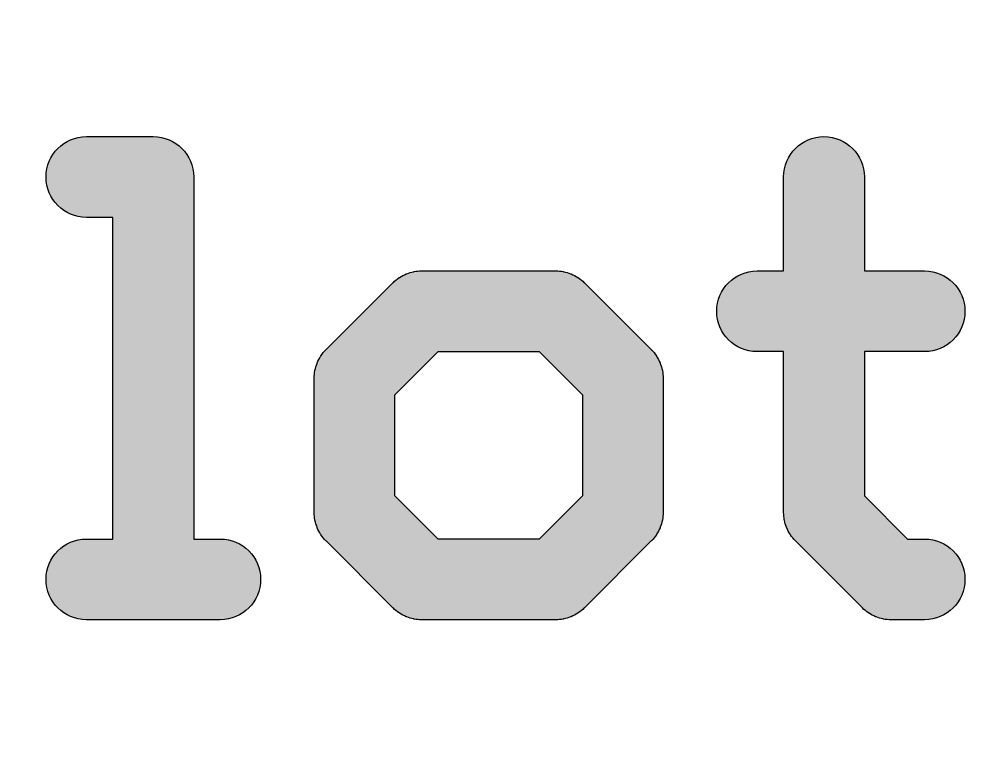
# Model space of a CAD drawing. Extents: x 2 to 177, y -204 to -3.
# Drawn here: x 89.14 to 98.93, y -112.82 to -105.32 of the extents above; entities that cross this region are included whole.
import ezdxf

# ---------------------------------------------------------------- set-up
doc = ezdxf.new("R2010")
doc.units = 0
doc.header["$MEASUREMENT"] = 0
doc.layers.add('LAYER_1', color=7, linetype='CONTINUOUS')

# ---------------------------------------------------------------- blocks, each defined once
blk = doc.blocks.new('BLOCK_4')
at = {"layer": 'LAYER_1'}
h = blk.add_hatch(color=7, dxfattribs=at)
h.dxf.hatch_style = 2
edge = h.paths.add_edge_path()
edge.add_spline(control_points=[(91.1858, -110.6083), (91.1858, -110.6083), (90.9152, -110.6083), (90.9152, -110.6083), (90.9152, -110.6083), (90.9152, -106.9218), (90.9152, -106.9218), (90.9152, -106.6948), (90.7312, -106.5108), (90.5043, -106.5108), (90.5043, -106.5108), (89.8227, -106.5108), (89.8227, -106.5108), (89.5957, -106.5108), (89.4117, -106.6948), (89.4117, -106.9218), (89.4117, -107.1487), (89.5957, -107.3327), (89.8227, -107.3327), (89.8227, -107.3327), (90.0932, -107.3327), (90.0932, -107.3327), (90.0932, -107.3327), (90.0932, -110.6083), (90.0932, -110.6083), (90.0932, -110.6083), (89.8227, -110.6083), (89.8227, -110.6083), (89.5957, -110.6083), (89.4117, -110.7923), (89.4117, -111.0193), (89.4117, -111.2462), (89.5957, -111.4302), (89.8227, -111.4302), (89.8227, -111.4302), (91.1858, -111.4302), (91.1858, -111.4302), (91.4128, -111.4302), (91.5968, -111.2462), (91.5968, -111.0193), (91.5968, -110.7923), (91.4128, -110.6083), (91.1858, -110.6083)], knot_values=[0, 0, 0, 0, 1, 1, 1, 2, 2, 2, 3, 3, 3, 4, 4, 4, 5, 5, 5, 6, 6, 6, 7, 7, 7, 8, 8, 8, 9, 9, 9, 10, 10, 10, 11, 11, 11, 12, 12, 12, 13, 13, 13, 14, 14, 14, 14], degree=3, periodic=1)
h = blk.add_hatch(color=7, dxfattribs=at)
h.dxf.hatch_style = 2
edge = h.paths.add_edge_path()
edge.add_spline(control_points=[(97.7429, -108.7), (97.7429, -108.7), (98.3563, -108.7), (98.3563, -108.7), (98.5833, -108.7), (98.7673, -108.516), (98.7673, -108.289), (98.7673, -108.062), (98.5833, -107.878), (98.3563, -107.878), (98.3563, -107.878), (97.7429, -107.878), (97.7429, -107.878), (97.7429, -107.878), (97.7429, -106.9218), (97.7429, -106.9218), (97.7429, -106.6948), (97.5589, -106.5108), (97.332, -106.5108), (97.105, -106.5108), (96.921, -106.6948), (96.921, -106.9218), (96.921, -106.9218), (96.921, -107.878), (96.921, -107.878), (96.921, -107.878), (96.6505, -107.878), (96.6505, -107.878), (96.4235, -107.878), (96.2395, -108.062), (96.2395, -108.289), (96.2395, -108.516), (96.4235, -108.7), (96.6505, -108.7), (96.6505, -108.7), (96.921, -108.7), (96.921, -108.7), (96.921, -108.7), (96.921, -110.3375), (96.921, -110.3375), (96.921, -110.3375), (96.921, -110.3381), (96.921, -110.3381), (96.921, -110.3637), (96.9236, -110.3886), (96.9282, -110.413), (96.9284, -110.4145), (96.9285, -110.416), (96.9289, -110.4175), (96.9337, -110.442), (96.9409, -110.4656), (96.9499, -110.4883), (96.9506, -110.4902), (96.9512, -110.4922), (96.952, -110.4941), (96.9615, -110.5173), (96.9733, -110.5393), (96.9867, -110.5601), (96.9878, -110.5619), (96.9887, -110.5636), (96.9898, -110.5653), (97.0048, -110.5877), (97.0218, -110.6086), (97.0407, -110.6277), (97.0409, -110.6279), (97.0411, -110.6281), (97.0413, -110.6283), (97.0413, -110.6283), (97.7229, -111.3099), (97.7229, -111.3099), (97.7231, -111.3101), (97.7234, -111.3102), (97.7236, -111.3105), (97.7426, -111.3294), (97.7635, -111.3465), (97.786, -111.3614), (97.7876, -111.3625), (97.7893, -111.3633), (97.7909, -111.3644), (97.8118, -111.3779), (97.8339, -111.3897), (97.8572, -111.3992), (97.859, -111.4), (97.8608, -111.4006), (97.8627, -111.4013), (97.8855, -111.4103), (97.9092, -111.4175), (97.9338, -111.4224), (97.9352, -111.4226), (97.9365, -111.4227), (97.9379, -111.423), (97.9624, -111.4276), (97.9877, -111.4302), (98.0135, -111.4302), (98.0135, -111.4302), (98.3563, -111.4302), (98.3563, -111.4302), (98.5833, -111.4302), (98.7673, -111.2462), (98.7673, -111.0193), (98.7673, -110.7923), (98.5833, -110.6083), (98.3563, -110.6083), (98.3563, -110.6083), (98.1838, -110.6083), (98.1838, -110.6083), (98.1838, -110.6083), (97.7429, -110.1674), (97.7429, -110.1674), (97.7429, -110.1674), (97.7429, -108.7), (97.7429, -108.7)], knot_values=[0, 0, 0, 0, 1, 1, 1, 2, 2, 2, 3, 3, 3, 4, 4, 4, 5, 5, 5, 6, 6, 6, 7, 7, 7, 8, 8, 8, 9, 9, 9, 10, 10, 10, 11, 11, 11, 12, 12, 12, 13, 13, 13, 14, 14, 14, 15, 15, 15, 16, 16, 16, 17, 17, 17, 18, 18, 18, 19, 19, 19, 20, 20, 20, 21, 21, 21, 22, 22, 22, 23, 23, 23, 24, 24, 24, 25, 25, 25, 26, 26, 26, 27, 27, 27, 28, 28, 28, 29, 29, 29, 30, 30, 30, 31, 31, 31, 32, 32, 32, 33, 33, 33, 34, 34, 34, 35, 35, 35, 36, 36, 36, 37, 37, 37, 37], degree=3, periodic=1)
h = blk.add_hatch(color=7, dxfattribs=at)
h.dxf.hatch_style = 2
edge = h.paths.add_edge_path()
edge.add_spline(control_points=[(95.6942, -108.9701), (95.6941, -108.9445), (95.6915, -108.9195), (95.687, -108.8952), (95.6867, -108.8937), (95.6866, -108.8922), (95.6863, -108.8907), (95.6815, -108.8662), (95.6743, -108.8426), (95.6653, -108.8198), (95.6645, -108.8179), (95.664, -108.816), (95.6632, -108.8141), (95.6536, -108.7909), (95.6419, -108.7689), (95.6285, -108.7481), (95.6274, -108.7464), (95.6264, -108.7446), (95.6253, -108.7429), (95.6104, -108.7205), (95.5934, -108.6996), (95.5744, -108.6806), (95.5742, -108.6804), (95.5741, -108.6801), (95.5738, -108.6799), (95.5738, -108.6799), (94.8924, -107.9984), (94.8924, -107.9984), (94.8924, -107.9984), (94.8919, -107.998), (94.8917, -107.9978), (94.8726, -107.9788), (94.8517, -107.9618), (94.8292, -107.9468), (94.8277, -107.9458), (94.826, -107.945), (94.8244, -107.9439), (94.8035, -107.9304), (94.7813, -107.9186), (94.7579, -107.9089), (94.7562, -107.9083), (94.7546, -107.9078), (94.7529, -107.9071), (94.7299, -107.898), (94.706, -107.8907), (94.6812, -107.8859), (94.68, -107.8857), (94.6789, -107.8855), (94.6778, -107.8854), (94.6531, -107.8807), (94.6278, -107.878), (94.6017, -107.878), (94.6017, -107.878), (93.2345, -107.878), (93.2345, -107.878), (93.2085, -107.878), (93.1832, -107.8807), (93.1585, -107.8853), (93.1574, -107.8855), (93.1562, -107.8857), (93.1551, -107.8859), (93.1303, -107.8907), (93.1064, -107.898), (93.0835, -107.9071), (93.0818, -107.9077), (93.08, -107.9083), (93.0783, -107.9089), (93.055, -107.9186), (93.0328, -107.9304), (93.0118, -107.9439), (93.0102, -107.945), (93.0086, -107.9458), (93.007, -107.9468), (92.9846, -107.9618), (92.9636, -107.9788), (92.9446, -107.9978), (92.9444, -107.998), (92.9441, -107.9982), (92.9439, -107.9984), (92.9439, -107.9984), (92.2623, -108.6799), (92.2623, -108.6799), (92.2621, -108.6801), (92.262, -108.6804), (92.262, -108.6804), (92.2428, -108.6995), (92.2258, -108.7204), (92.2109, -108.7428), (92.2097, -108.7446), (92.2088, -108.7464), (92.2076, -108.7482), (92.1942, -108.769), (92.1826, -108.7909), (92.173, -108.814), (92.1722, -108.816), (92.1716, -108.818), (92.1708, -108.82), (92.1619, -108.8427), (92.1547, -108.8662), (92.1499, -108.8906), (92.1496, -108.8922), (92.1495, -108.8938), (92.1492, -108.8953), (92.1447, -108.9196), (92.142, -108.9445), (92.142, -108.9701), (92.142, -108.9701), (92.142, -108.9707), (92.142, -108.9707), (92.142, -108.9707), (92.142, -110.3375), (92.142, -110.3375), (92.142, -110.3375), (92.142, -110.3381), (92.142, -110.3381), (92.142, -110.3637), (92.1447, -110.3886), (92.1492, -110.413), (92.1495, -110.4145), (92.1496, -110.416), (92.1499, -110.4175), (92.1547, -110.442), (92.1619, -110.4656), (92.1708, -110.4883), (92.1716, -110.4902), (92.1722, -110.4922), (92.173, -110.4941), (92.1826, -110.5173), (92.1943, -110.5393), (92.2077, -110.5601), (92.2088, -110.5619), (92.2097, -110.5636), (92.2109, -110.5653), (92.2258, -110.5877), (92.2428, -110.6086), (92.2618, -110.6277), (92.2618, -110.6277), (92.2621, -110.6281), (92.2623, -110.6283), (92.2623, -110.6283), (92.9439, -111.3099), (92.9439, -111.3099), (92.9441, -111.3101), (92.9444, -111.3102), (92.9446, -111.3105), (92.9636, -111.3294), (92.9845, -111.3465), (93.007, -111.3614), (93.0086, -111.3625), (93.0103, -111.3633), (93.0119, -111.3644), (93.0328, -111.3779), (93.0549, -111.3897), (93.0782, -111.3992), (93.08, -111.4), (93.0819, -111.4006), (93.0837, -111.4013), (93.1065, -111.4103), (93.1302, -111.4175), (93.1549, -111.4224), (93.1562, -111.4226), (93.1576, -111.4227), (93.1589, -111.423), (93.1835, -111.4276), (93.2086, -111.4302), (93.2345, -111.4302), (93.2345, -111.4302), (94.6017, -111.4302), (94.6017, -111.4302), (94.6276, -111.4302), (94.6528, -111.4276), (94.6773, -111.423), (94.6787, -111.4227), (94.68, -111.4226), (94.6814, -111.4224), (94.706, -111.4175), (94.7298, -111.4103), (94.7526, -111.4013), (94.7544, -111.4006), (94.7562, -111.4), (94.7581, -111.3993), (94.7813, -111.3897), (94.8035, -111.3779), (94.8243, -111.3644), (94.826, -111.3633), (94.8277, -111.3625), (94.8293, -111.3614), (94.8517, -111.3465), (94.8726, -111.3294), (94.8917, -111.3105), (94.8919, -111.3102), (94.8921, -111.3101), (94.8924, -111.3099), (94.8924, -111.3099), (95.5738, -110.6283), (95.5738, -110.6283), (95.5741, -110.6281), (95.5742, -110.6279), (95.5744, -110.6277), (95.5934, -110.6086), (95.6104, -110.5877), (95.6254, -110.5653), (95.6264, -110.5636), (95.6274, -110.5619), (95.6285, -110.5602), (95.6419, -110.5393), (95.6536, -110.5173), (95.6632, -110.4941), (95.664, -110.4922), (95.6645, -110.4903), (95.6653, -110.4884), (95.6743, -110.4656), (95.6815, -110.442), (95.6863, -110.4175), (95.6866, -110.416), (95.6867, -110.4145), (95.687, -110.413), (95.6915, -110.3886), (95.6941, -110.3637), (95.6942, -110.338), (95.6942, -110.338), (95.6942, -110.3375), (95.6942, -110.3375), (95.6942, -110.3375), (95.6942, -108.9707), (95.6942, -108.9707), (95.6942, -108.9707), (95.6942, -108.9701), (95.6942, -108.9701)], knot_values=[0, 0, 0, 0, 1, 1, 1, 2, 2, 2, 3, 3, 3, 4, 4, 4, 5, 5, 5, 6, 6, 6, 7, 7, 7, 8, 8, 8, 9, 9, 9, 10, 10, 10, 11, 11, 11, 12, 12, 12, 13, 13, 13, 14, 14, 14, 15, 15, 15, 16, 16, 16, 17, 17, 17, 18, 18, 18, 19, 19, 19, 20, 20, 20, 21, 21, 21, 22, 22, 22, 23, 23, 23, 24, 24, 24, 25, 25, 25, 26, 26, 26, 27, 27, 27, 28, 28, 28, 29, 29, 29, 30, 30, 30, 31, 31, 31, 32, 32, 32, 33, 33, 33, 34, 34, 34, 35, 35, 35, 36, 36, 36, 37, 37, 37, 38, 38, 38, 39, 39, 39, 40, 40, 40, 41, 41, 41, 42, 42, 42, 43, 43, 43, 44, 44, 44, 45, 45, 45, 46, 46, 46, 47, 47, 47, 48, 48, 48, 49, 49, 49, 50, 50, 50, 51, 51, 51, 52, 52, 52, 53, 53, 53, 54, 54, 54, 55, 55, 55, 56, 56, 56, 57, 57, 57, 58, 58, 58, 59, 59, 59, 60, 60, 60, 61, 61, 61, 62, 62, 62, 63, 63, 63, 64, 64, 64, 65, 65, 65, 66, 66, 66, 67, 67, 67, 68, 68, 68, 69, 69, 69, 70, 70, 70, 71, 71, 71, 72, 72, 72, 73, 73, 73, 74, 74, 74, 75, 75, 75, 76, 76, 76, 76], degree=3, periodic=1)
h.paths.add_polyline_path([(93.4048, -110.6083), (92.9639, -110.1674), (92.9639, -109.1408), (93.4048, -108.7), (94.4314, -108.7), (94.8723, -109.1408), (94.8723, -110.1674), (94.4314, -110.6083)])
blk.add_lwpolyline([(93.4048, -110.6083), (92.9639, -110.1674), (92.9639, -109.1408), (93.4048, -108.7), (94.4314, -108.7), (94.8723, -109.1408), (94.8723, -110.1674), (94.4314, -110.6083), (93.4048, -110.6083)], dxfattribs=at)
for points, knots in [([(91.1858, -110.6083), (91.1858, -110.6083), (90.9152, -110.6083), (90.9152, -110.6083), (90.9152, -110.6083), (90.9152, -106.9218), (90.9152, -106.9218), (90.9152, -106.6948), (90.7312, -106.5108), (90.5043, -106.5108), (90.5043, -106.5108), (89.8227, -106.5108), (89.8227, -106.5108), (89.5957, -106.5108), (89.4117, -106.6948), (89.4117, -106.9218), (89.4117, -107.1487), (89.5957, -107.3327), (89.8227, -107.3327), (89.8227, -107.3327), (90.0932, -107.3327), (90.0932, -107.3327), (90.0932, -107.3327), (90.0932, -110.6083), (90.0932, -110.6083), (90.0932, -110.6083), (89.8227, -110.6083), (89.8227, -110.6083), (89.5957, -110.6083), (89.4117, -110.7923), (89.4117, -111.0193), (89.4117, -111.2462), (89.5957, -111.4302), (89.8227, -111.4302), (89.8227, -111.4302), (91.1858, -111.4302), (91.1858, -111.4302), (91.4128, -111.4302), (91.5968, -111.2462), (91.5968, -111.0193), (91.5968, -110.7923), (91.4128, -110.6083), (91.1858, -110.6083)], [0, 0, 0, 0, 1, 1, 1, 2, 2, 2, 3, 3, 3, 4, 4, 4, 5, 5, 5, 6, 6, 6, 7, 7, 7, 8, 8, 8, 9, 9, 9, 10, 10, 10, 11, 11, 11, 12, 12, 12, 13, 13, 13, 14, 14, 14, 14]), ([(97.7429, -108.7), (97.7429, -108.7), (98.3563, -108.7), (98.3563, -108.7), (98.5833, -108.7), (98.7673, -108.516), (98.7673, -108.289), (98.7673, -108.062), (98.5833, -107.878), (98.3563, -107.878), (98.3563, -107.878), (97.7429, -107.878), (97.7429, -107.878), (97.7429, -107.878), (97.7429, -106.9218), (97.7429, -106.9218), (97.7429, -106.6948), (97.5589, -106.5108), (97.332, -106.5108), (97.105, -106.5108), (96.921, -106.6948), (96.921, -106.9218), (96.921, -106.9218), (96.921, -107.878), (96.921, -107.878), (96.921, -107.878), (96.6505, -107.878), (96.6505, -107.878), (96.4235, -107.878), (96.2395, -108.062), (96.2395, -108.289), (96.2395, -108.516), (96.4235, -108.7), (96.6505, -108.7), (96.6505, -108.7), (96.921, -108.7), (96.921, -108.7), (96.921, -108.7), (96.921, -110.3375), (96.921, -110.3375), (96.921, -110.3375), (96.921, -110.3381), (96.921, -110.3381), (96.921, -110.3637), (96.9236, -110.3886), (96.9282, -110.413), (96.9284, -110.4145), (96.9285, -110.416), (96.9289, -110.4175), (96.9337, -110.442), (96.9409, -110.4656), (96.9499, -110.4883), (96.9506, -110.4902), (96.9512, -110.4922), (96.952, -110.4941), (96.9615, -110.5173), (96.9733, -110.5393), (96.9867, -110.5601), (96.9878, -110.5619), (96.9887, -110.5636), (96.9898, -110.5653), (97.0048, -110.5877), (97.0218, -110.6086), (97.0407, -110.6277), (97.0409, -110.6279), (97.0411, -110.6281), (97.0413, -110.6283), (97.0413, -110.6283), (97.7229, -111.3099), (97.7229, -111.3099), (97.7231, -111.3101), (97.7234, -111.3102), (97.7236, -111.3105), (97.7426, -111.3294), (97.7635, -111.3465), (97.786, -111.3614), (97.7876, -111.3625), (97.7893, -111.3633), (97.7909, -111.3644), (97.8118, -111.3779), (97.8339, -111.3897), (97.8572, -111.3992), (97.859, -111.4), (97.8608, -111.4006), (97.8627, -111.4013), (97.8855, -111.4103), (97.9092, -111.4175), (97.9338, -111.4224), (97.9352, -111.4226), (97.9365, -111.4227), (97.9379, -111.423), (97.9624, -111.4276), (97.9877, -111.4302), (98.0135, -111.4302), (98.0135, -111.4302), (98.3563, -111.4302), (98.3563, -111.4302), (98.5833, -111.4302), (98.7673, -111.2462), (98.7673, -111.0193), (98.7673, -110.7923), (98.5833, -110.6083), (98.3563, -110.6083), (98.3563, -110.6083), (98.1838, -110.6083), (98.1838, -110.6083), (98.1838, -110.6083), (97.7429, -110.1674), (97.7429, -110.1674), (97.7429, -110.1674), (97.7429, -108.7), (97.7429, -108.7)], [0, 0, 0, 0, 1, 1, 1, 2, 2, 2, 3, 3, 3, 4, 4, 4, 5, 5, 5, 6, 6, 6, 7, 7, 7, 8, 8, 8, 9, 9, 9, 10, 10, 10, 11, 11, 11, 12, 12, 12, 13, 13, 13, 14, 14, 14, 15, 15, 15, 16, 16, 16, 17, 17, 17, 18, 18, 18, 19, 19, 19, 20, 20, 20, 21, 21, 21, 22, 22, 22, 23, 23, 23, 24, 24, 24, 25, 25, 25, 26, 26, 26, 27, 27, 27, 28, 28, 28, 29, 29, 29, 30, 30, 30, 31, 31, 31, 32, 32, 32, 33, 33, 33, 34, 34, 34, 35, 35, 35, 36, 36, 36, 37, 37, 37, 37]), ([(95.6942, -108.9701), (95.6941, -108.9445), (95.6915, -108.9195), (95.687, -108.8952), (95.6867, -108.8937), (95.6866, -108.8922), (95.6863, -108.8907), (95.6815, -108.8662), (95.6743, -108.8426), (95.6653, -108.8198), (95.6645, -108.8179), (95.664, -108.816), (95.6632, -108.8141), (95.6536, -108.7909), (95.6419, -108.7689), (95.6285, -108.7481), (95.6274, -108.7464), (95.6264, -108.7446), (95.6253, -108.7429), (95.6104, -108.7205), (95.5934, -108.6996), (95.5744, -108.6806), (95.5742, -108.6804), (95.5741, -108.6801), (95.5738, -108.6799), (95.5738, -108.6799), (94.8924, -107.9984), (94.8924, -107.9984), (94.8924, -107.9984), (94.8919, -107.998), (94.8917, -107.9978), (94.8726, -107.9788), (94.8517, -107.9618), (94.8292, -107.9468), (94.8277, -107.9458), (94.826, -107.945), (94.8244, -107.9439), (94.8035, -107.9304), (94.7813, -107.9186), (94.7579, -107.9089), (94.7562, -107.9083), (94.7546, -107.9078), (94.7529, -107.9071), (94.7299, -107.898), (94.706, -107.8907), (94.6812, -107.8859), (94.68, -107.8857), (94.6789, -107.8855), (94.6778, -107.8854), (94.6531, -107.8807), (94.6278, -107.878), (94.6017, -107.878), (94.6017, -107.878), (93.2345, -107.878), (93.2345, -107.878), (93.2085, -107.878), (93.1832, -107.8807), (93.1585, -107.8853), (93.1574, -107.8855), (93.1562, -107.8857), (93.1551, -107.8859), (93.1303, -107.8907), (93.1064, -107.898), (93.0835, -107.9071), (93.0818, -107.9077), (93.08, -107.9083), (93.0783, -107.9089), (93.055, -107.9186), (93.0328, -107.9304), (93.0118, -107.9439), (93.0102, -107.945), (93.0086, -107.9458), (93.007, -107.9468), (92.9846, -107.9618), (92.9636, -107.9788), (92.9446, -107.9978), (92.9444, -107.998), (92.9441, -107.9982), (92.9439, -107.9984), (92.9439, -107.9984), (92.2623, -108.6799), (92.2623, -108.6799), (92.2621, -108.6801), (92.262, -108.6804), (92.262, -108.6804), (92.2428, -108.6995), (92.2258, -108.7204), (92.2109, -108.7428), (92.2097, -108.7446), (92.2088, -108.7464), (92.2076, -108.7482), (92.1942, -108.769), (92.1826, -108.7909), (92.173, -108.814), (92.1722, -108.816), (92.1716, -108.818), (92.1708, -108.82), (92.1619, -108.8427), (92.1547, -108.8662), (92.1499, -108.8906), (92.1496, -108.8922), (92.1495, -108.8938), (92.1492, -108.8953), (92.1447, -108.9196), (92.142, -108.9445), (92.142, -108.9701), (92.142, -108.9701), (92.142, -108.9707), (92.142, -108.9707), (92.142, -108.9707), (92.142, -110.3375), (92.142, -110.3375), (92.142, -110.3375), (92.142, -110.3381), (92.142, -110.3381), (92.142, -110.3637), (92.1447, -110.3886), (92.1492, -110.413), (92.1495, -110.4145), (92.1496, -110.416), (92.1499, -110.4175), (92.1547, -110.442), (92.1619, -110.4656), (92.1708, -110.4883), (92.1716, -110.4902), (92.1722, -110.4922), (92.173, -110.4941), (92.1826, -110.5173), (92.1943, -110.5393), (92.2077, -110.5601), (92.2088, -110.5619), (92.2097, -110.5636), (92.2109, -110.5653), (92.2258, -110.5877), (92.2428, -110.6086), (92.2618, -110.6277), (92.2618, -110.6277), (92.2621, -110.6281), (92.2623, -110.6283), (92.2623, -110.6283), (92.9439, -111.3099), (92.9439, -111.3099), (92.9441, -111.3101), (92.9444, -111.3102), (92.9446, -111.3105), (92.9636, -111.3294), (92.9845, -111.3465), (93.007, -111.3614), (93.0086, -111.3625), (93.0103, -111.3633), (93.0119, -111.3644), (93.0328, -111.3779), (93.0549, -111.3897), (93.0782, -111.3992), (93.08, -111.4), (93.0819, -111.4006), (93.0837, -111.4013), (93.1065, -111.4103), (93.1302, -111.4175), (93.1549, -111.4224), (93.1562, -111.4226), (93.1576, -111.4227), (93.1589, -111.423), (93.1835, -111.4276), (93.2086, -111.4302), (93.2345, -111.4302), (93.2345, -111.4302), (94.6017, -111.4302), (94.6017, -111.4302), (94.6276, -111.4302), (94.6528, -111.4276), (94.6773, -111.423), (94.6787, -111.4227), (94.68, -111.4226), (94.6814, -111.4224), (94.706, -111.4175), (94.7298, -111.4103), (94.7526, -111.4013), (94.7544, -111.4006), (94.7562, -111.4), (94.7581, -111.3993), (94.7813, -111.3897), (94.8035, -111.3779), (94.8243, -111.3644), (94.826, -111.3633), (94.8277, -111.3625), (94.8293, -111.3614), (94.8517, -111.3465), (94.8726, -111.3294), (94.8917, -111.3105), (94.8919, -111.3102), (94.8921, -111.3101), (94.8924, -111.3099), (94.8924, -111.3099), (95.5738, -110.6283), (95.5738, -110.6283), (95.5741, -110.6281), (95.5742, -110.6279), (95.5744, -110.6277), (95.5934, -110.6086), (95.6104, -110.5877), (95.6254, -110.5653), (95.6264, -110.5636), (95.6274, -110.5619), (95.6285, -110.5602), (95.6419, -110.5393), (95.6536, -110.5173), (95.6632, -110.4941), (95.664, -110.4922), (95.6645, -110.4903), (95.6653, -110.4884), (95.6743, -110.4656), (95.6815, -110.442), (95.6863, -110.4175), (95.6866, -110.416), (95.6867, -110.4145), (95.687, -110.413), (95.6915, -110.3886), (95.6941, -110.3637), (95.6942, -110.338), (95.6942, -110.338), (95.6942, -110.3375), (95.6942, -110.3375), (95.6942, -110.3375), (95.6942, -108.9707), (95.6942, -108.9707), (95.6942, -108.9707), (95.6942, -108.9701), (95.6942, -108.9701)], [0, 0, 0, 0, 1, 1, 1, 2, 2, 2, 3, 3, 3, 4, 4, 4, 5, 5, 5, 6, 6, 6, 7, 7, 7, 8, 8, 8, 9, 9, 9, 10, 10, 10, 11, 11, 11, 12, 12, 12, 13, 13, 13, 14, 14, 14, 15, 15, 15, 16, 16, 16, 17, 17, 17, 18, 18, 18, 19, 19, 19, 20, 20, 20, 21, 21, 21, 22, 22, 22, 23, 23, 23, 24, 24, 24, 25, 25, 25, 26, 26, 26, 27, 27, 27, 28, 28, 28, 29, 29, 29, 30, 30, 30, 31, 31, 31, 32, 32, 32, 33, 33, 33, 34, 34, 34, 35, 35, 35, 36, 36, 36, 37, 37, 37, 38, 38, 38, 39, 39, 39, 40, 40, 40, 41, 41, 41, 42, 42, 42, 43, 43, 43, 44, 44, 44, 45, 45, 45, 46, 46, 46, 47, 47, 47, 48, 48, 48, 49, 49, 49, 50, 50, 50, 51, 51, 51, 52, 52, 52, 53, 53, 53, 54, 54, 54, 55, 55, 55, 56, 56, 56, 57, 57, 57, 58, 58, 58, 59, 59, 59, 60, 60, 60, 61, 61, 61, 62, 62, 62, 63, 63, 63, 64, 64, 64, 65, 65, 65, 66, 66, 66, 67, 67, 67, 68, 68, 68, 69, 69, 69, 70, 70, 70, 71, 71, 71, 72, 72, 72, 73, 73, 73, 74, 74, 74, 75, 75, 75, 76, 76, 76, 76])]:
    blk.add_open_spline(points, degree=3, knots=knots, dxfattribs=at)

msp = doc.modelspace()

# ---------------------------------------------------------------- linework, layer by layer
at = {"layer": 'LAYER_1', "color": 1}
msp.add_open_spline([(173.8227, -67.8153), (173.8227, -67.8153), (5.8227, -67.8153), (5.8227, -67.8153), (4.1659, -67.8153), (2.8227, -69.1584), (2.8227, -70.8153), (2.8227, -70.8153), (2.8227, -124.8153), (2.8227, -124.8153), (2.8227, -126.4721), (4.1659, -127.8153), (5.8227, -127.8153), (5.8227, -127.8153), (173.8227, -127.8153), (173.8227, -127.8153), (175.4796, -127.8153), (176.8227, -126.4721), (176.8227, -124.8153), (176.8227, -124.8153), (176.8227, -70.8153), (176.8227, -70.8153), (176.8227, -69.1584), (175.4796, -67.8153), (173.8227, -67.8153)], degree=3, knots=[0, 0, 0, 0, 1, 1, 1, 2, 2, 2, 3, 3, 3, 4, 4, 4, 5, 5, 5, 6, 6, 6, 7, 7, 7, 8, 8, 8, 8], dxfattribs=at)

# ---------------------------------------------------------------- block references
at = {"layer": 'LAYER_1'}
msp.add_blockref('BLOCK_4', (0, 0), dxfattribs=at)

doc.saveas('drawing.dxf')
